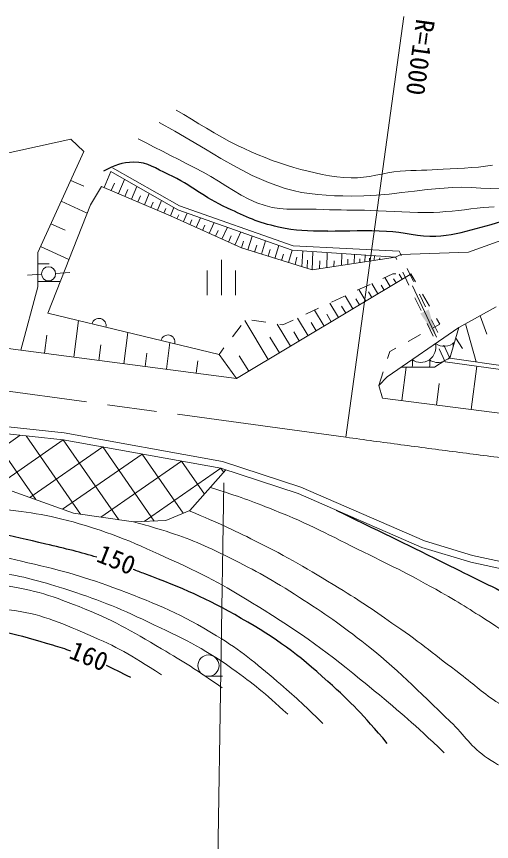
# Model space of a CAD drawing. Units: millimetres, scale not verified. Extents: x 40000 to 680000, y 20000 to 380000.
# Drawn here: x 95607 to 129164, y 262491 to 320766 of the extents above; entities that cross this region are included whole.
import ezdxf
from ezdxf.enums import TextEntityAlignment as Align

# ---------------------------------------------------------------- set-up
doc = ezdxf.new("R2010")
doc.units = ezdxf.units.MM
doc.header["$LTSCALE"] = 1000
doc.linetypes.add('CHAIN', pattern=[18.5, 12, -1.5, 3.5, -1.5])
for name, color, linetype, lineweight in [('M-BGD', 7, 'Continuous', 13), ('M-BMK', 2, 'CHAIN', 13), ('M-STR-HTXT', 7, 'Continuous', 13)]:
    doc.layers.add(name, color=color, linetype=linetype, lineweight=lineweight)
doc.styles.add('ＭＳ ゴシック', font='')
doc.styles.get('ＭＳ ゴシック').set_extended_font_data('MS Gothic')

# ---------------------------------------------------------------- blocks, each defined once
blk = doc.blocks.new('filled_arrow')
at = {"color": 0, "linetype": 'Continuous', "lineweight": -2}
blk.add_solid([(7.5, 1.25), (0, 0), (7.5, -1.25)], dxfattribs=at)

msp = doc.modelspace()

# ---------------------------------------------------------------- hatches: boundary and pattern name
at = {"layer": 'M-BGD'}
h = msp.add_hatch(dxfattribs=at)
h.set_pattern_fill('USER', color=256, style=0, pattern_type=2)
h.set_pattern_definition([(214.774, (110046, 288855), (1140.7, -1642.8), []), (304.774, (110046, 288855), (1642.8, 1140.7), [])])
h.paths.add_polyline_path([(110046, 288855), (98901, 290866), (92301, 291565), (93603, 289111), (95305, 287247), (99626, 285681), (103867, 285060), (106162, 285168), (107864, 285870), (110403, 288738)])

# ---------------------------------------------------------------- linework, layer by layer
for p, q in [((97118, 304098), (100365, 311230)), ((107128, 307390), (102390, 310085)), ((101794, 308682), (102272, 309807)), ((107003, 307117), (102272, 309807)), ((99435, 309187), (100353, 308770)), ((102298, 308468), (102525, 309001)), ((102802, 308254), (103230, 309262)), ((141403, 309190), (127536, 304108)), ((106483, 306689), (101604, 308763)), ((103262, 308058), (103465, 308536)), ((103722, 307863), (104105, 308764)), ((98767, 307720), (100602, 306884)), ((104182, 307667), (104363, 308091)), ((104643, 307472), (104981, 308267)), ((105563, 307080), (105856, 307769)), ((105103, 307276), (105260, 307647)), ((106023, 306885), (106158, 307203)), ((106483, 306689), (106731, 307271)), ((107003, 307117), (115082, 304263)), ((107128, 307390), (115144, 304559)), ((111491, 304415), (106475, 306693)), ((106483, 306689), (106490, 306705)), ((106938, 306482), (107067, 306766)), ((107394, 306276), (107669, 306881)), ((108304, 305862), (108615, 306547)), ((98038, 306118), (99039, 305663)), ((107849, 306069), (107995, 306392)), ((108759, 305656), (108924, 306018)), ((109215, 305449), (109562, 306213)), ((109670, 305242), (109852, 305644)), ((110125, 305035), (110508, 305879)), ((111036, 304622), (111455, 305544)), ((110581, 304829), (110781, 305270)), ((111491, 304415), (111641, 304900)), ((111950, 304273), (112256, 305261)), ((112905, 303978), (113199, 304928)), ((97309, 304517), (99310, 303606)), ((116488, 302870), (111491, 304415)), ((112428, 304126), (112578, 304610)), ((113383, 303830), (113527, 304296)), ((113861, 303683), (114143, 304595)), ((114816, 303387), (115086, 304260)), ((115082, 304263), (122386, 303775)), ((115144, 304559), (122638, 304198)), ((115772, 303092), (115834, 304213)), ((122748, 303947), (122638, 304198)), ((97118, 301663), (97118, 304098)), ((114339, 303535), (114477, 303982)), ((115294, 303240), (115423, 303756)), ((116488, 302870), (116536, 304166)), ((122386, 303775), (116488, 302870)), ((117524, 303029), (117563, 304098)), ((118557, 303188), (118588, 304029)), ((119004, 303256), (119018, 303625)), ((119451, 303325), (119475, 303970)), ((119852, 303387), (119862, 303650)), ((120216, 303442), (120233, 303919)), ((120548, 303493), (120555, 303684)), ((120876, 303544), (120888, 303875)), ((121260, 303603), (121264, 303718)), ((122386, 303775), (122748, 303947)), ((122467, 303607), (122386, 303775)), ((127536, 304108), (122748, 303947)), ((122787, 303864), (122748, 303947)), ((97118, 303299), (97906, 303299)), ((110082, 301073), (110082, 303573)), ((116137, 302979), (116158, 303561)), ((117013, 302951), (117033, 303498)), ((118032, 303107), (118047, 303515)), ((96375, 302495), (97373, 302559)), ((98371, 302622), (99369, 302685)), ((109082, 301073), (109082, 302823)), ((111082, 301073), (111082, 302823)), ((123415, 302544), (111160, 295191)), ((122858, 302210), (122638, 302576)), ((123325, 301800), (122896, 302703)), ((123646, 302057), (123217, 302961)), ((97118, 302039), (98693, 302039)), ((121143, 301181), (120708, 301906)), ((122000, 301695), (121619, 302330)), ((122429, 301953), (122252, 302247)), ((95909, 297200), (97118, 301663)), ((119674, 301425), (120581, 301847)), ((120285, 300666), (119796, 301482)), ((120714, 300923), (120483, 301309)), ((121571, 301438), (121367, 301778)), ((125290, 298121), (123572, 301733)), ((117861, 300582), (118768, 301004)), ((119373, 300119), (118826, 301031)), ((119829, 300393), (119570, 300825)), ((124184, 299994), (123755, 300897)), ((124505, 300251), (124075, 301154)), ((124790, 300297), (124292, 301164)), ((116047, 299739), (116954, 300160)), ((118354, 299507), (117742, 300527)), ((118864, 299813), (118574, 300296)), ((126851, 298796), (129491, 300251)), ((109921, 296898), (97814, 299807)), ((117335, 298896), (116658, 300023)), ((117844, 299202), (117522, 299738)), ((128363, 299629), (128838, 298334)), ((99652, 296707), (99991, 299284)), ((113391, 296530), (111735, 299290)), ((112243, 299325), (113230, 299168)), ((114962, 297472), (114020, 299042)), ((116208, 298220), (115460, 299465)), ((116771, 298558), (116415, 299151)), ((125043, 298188), (124613, 299091)), ((125363, 298445), (124934, 299348)), ((127322, 299056), (128074, 296373)), ((82809, 298845), (95909, 297200)), ((103181, 296242), (103472, 298448)), ((110867, 298146), (111472, 298943)), ((115585, 297846), (115191, 298502)), ((126851, 298796), (121790, 295317)), ((126851, 298796), (126222, 296639)), ((97590, 296978), (97760, 298267)), ((114177, 297001), (113508, 298115)), ((123280, 297816), (124158, 298295)), ((126633, 298049), (127107, 297315)), ((101416, 296474), (101562, 297577)), ((106202, 295844), (106451, 297732)), ((109921, 296898), (110263, 297350)), ((125901, 296381), (125472, 297285)), ((126222, 296639), (125793, 297542)), ((95909, 297200), (111160, 295191)), ((104692, 296043), (104816, 296987)), ((109921, 296898), (111160, 295191)), ((112011, 295702), (111349, 296805)), ((125861, 296467), (126222, 296639)), ((140869, 294542), (126222, 296639)), ((108308, 295566), (108425, 296444)), ((125861, 296467), (125140, 295987)), ((140826, 294245), (125901, 296381)), ((127721, 293001), (128118, 296064)), ((121212, 294707), (121518, 295660)), ((125140, 295987), (122779, 295997)), ((122821, 293635), (123126, 295996)), ((121790, 295317), (121212, 294707)), ((121212, 294707), (121456, 293812)), ((125271, 293318), (125469, 294850)), ((121456, 293812), (142344, 291110)), ((107864, 285870), (110403, 288738)), ((95305, 287247), (99626, 285681)), ((99626, 285681), (103867, 285060)), ((106162, 285168), (107864, 285870)), ((103867, 285060), (106162, 285168)), ((109169, 274165), (110169, 274165))]:
    msp.add_line(p, q, dxfattribs=at)
for points in [[(106894, 314160), (107432, 313843), (107967, 313519), (108500, 313193), (109034, 312868), (109570, 312548), (110112, 312238), (110660, 311940), (111218, 311660), (111702, 311432), (112190, 311211), (112682, 311000), (113178, 310797), (113679, 310606), (114183, 310426), (114691, 310259), (115204, 310106), (115701, 309968), (116202, 309836), (116705, 309714), (117211, 309605), (117720, 309513), (118230, 309439), (118743, 309388), (119257, 309363), (119691, 309372), (120122, 309411), (120552, 309474), (120982, 309550), (121411, 309633), (121840, 309714), (122271, 309784), (122703, 309836), (123082, 309865), (123462, 309885), (123842, 309899), (124222, 309910), (124603, 309920), (124983, 309932), (125363, 309948), (125743, 309971), (126243, 310003), (126745, 310030), (127247, 310057), (127749, 310090), (128249, 310133), (128746, 310191), (129240, 310271)], [(129730, 308587), (129068, 308609), (128405, 308645), (127741, 308680), (127078, 308699), (126418, 308687), (125522, 308626), (124627, 308538), (123733, 308434), (122839, 308326), (121945, 308225), (121050, 308142), (120155, 308090), (119257, 308079), (118669, 308091), (118079, 308109), (117489, 308140), (116901, 308186), (116315, 308253), (115735, 308345), (115161, 308466), (114596, 308620), (113414, 309040), (112268, 309546), (111149, 310119), (110050, 310738), (108961, 311384), (107875, 312036), (106783, 312675), (105678, 313281)], [(75085, 302242), (74737, 303402), (76302, 306127), (78274, 307345), (85000, 308736), (90972, 310244), (99437, 312099), (100365, 311230)], [(104192, 312133), (104766, 311838), (105341, 311544), (105917, 311250), (106492, 310956), (107066, 310661), (107640, 310365), (108214, 310068), (108786, 309768), (109331, 309463), (109868, 309137), (110400, 308801), (110934, 308468), (111473, 308149), (112024, 307858), (112590, 307605), (113177, 307404), (113678, 307286), (114186, 307210), (114700, 307167), (115218, 307148), (115739, 307145), (116260, 307147), (116780, 307147), (117298, 307134), (117712, 307118), (118125, 307107), (118539, 307099), (118953, 307093), (119367, 307087), (119781, 307082), (120195, 307075), (120608, 307066), (121166, 307047), (121723, 307022), (122281, 306994), (122838, 306966), (123395, 306942), (123953, 306926), (124510, 306921), (125067, 306931), (125508, 306952), (125948, 306983), (126387, 307023), (126826, 307069), (127264, 307119), (127703, 307171), (128141, 307221), (128580, 307269), (128970, 307303), (129361, 307330)], [(97814, 299807), (100829, 307461), (101604, 308763)], [(121488, 302269), (122188, 302595), (122416, 302585)], [(123794, 302031), (123477, 302582), (123415, 302544)], [(114218, 299011), (114415, 298979), (115141, 299317)], [(125036, 298774), (125515, 299035), (125288, 299429)], [(121823, 296612), (121982, 297108), (122402, 297338)], [(134075, 281344), (127830, 282696), (124424, 283731), (115688, 287531), (110169, 289341), (98972, 291361), (92358, 292062), (85339, 292945), (77799, 291629), (72843, 291802), (67505, 292386)], [(67400, 291894), (72807, 291303), (77834, 291128), (85351, 292439), (92301, 291565), (98901, 290866), (110046, 288855), (115510, 287063), (124251, 283261), (127704, 282212), (133986, 280852)]]:
    msp.add_lwpolyline(points, dxfattribs=at)
at = {"layer": 'M-BGD', "lineweight": 25}
msp.add_lwpolyline([(117602, 305614), (118122, 305617), (118641, 305624), (119161, 305633), (119680, 305641), (120200, 305646), (120719, 305645), (121238, 305635), (121757, 305614), (122193, 305578), (122628, 305523), (123062, 305456), (123496, 305387), (123930, 305322), (124365, 305271), (124800, 305242), (125236, 305242), (125596, 305266), (125954, 305309), (126311, 305366), (126666, 305435), (127020, 305514), (127373, 305600), (127724, 305691), (128073, 305782), (129140, 306081), (130198, 306408)], dxfattribs=at)
at = {"layer": 'M-BGD'}
for centre, radius in [((97872, 302590), 500), ((109169, 274915), 750)]:
    msp.add_circle(centre, radius, dxfattribs=at)
for centre, radius, start, end in [((101437, 298937), 500, 346.4911, 166.4911), ((106298, 297769), 500, 346.4911, 166.4911), ((124172, 297397), 1064, 234.52538, 14.49308), ((125821, 298530), 1064, 234.52525, 312.99954), ((125393, 297387), 1064, 2.9535, 14.49321), ((127041, 298520), 1064, 234.52513, 239.60496), ((125393, 297387), 1064, 309.67076, 324.53925), ((122524, 296264), 1064, 345.29281, 14.49295), ((123745, 296254), 1064, 345.5635, 14.49321), ((125393, 297387), 1064, 234.52513, 288.00986)]:
    msp.add_arc(centre, radius, start, end, dxfattribs=at)
at = {"layer": 'M-BGD', "lineweight": 25}
for points, knots in [([(117602, 305614), (116027, 305603), (115447, 305613), (114107, 305895), (112641, 306203), (111876, 306610), (110512, 307229), (108803, 308004), (108044, 308827), (106337, 309606), (105418, 310026), (104912, 310487), (103902, 310476), (103028, 310466), (102569, 310261), (101757, 309838)], [0, 0, 0, 0, 1, 1, 1, 2, 2, 2, 3, 3, 3, 4, 4, 4, 5, 5, 5, 5]), ([(118183, 285900), (122098, 283992), (123086, 283514), (126220, 281968), (128117, 281032), (129180, 280508), (131073, 279563), (133006, 278598), (133908, 277560), (136013, 277071), (137577, 276708), (138520, 276872), (140122, 276984), (142083, 277121), (143153, 277459), (145106, 277683), (146825, 277881), (147793, 277954), (149521, 278033), (151944, 278144), (153312, 278309), (155729, 278121), (158766, 277884), (160433, 277429), (163423, 276853), (165864, 276382), (166666, 276209), (169646, 275528)], [0, 0, 0, 0, 1, 1, 1, 2, 2, 2, 3, 3, 3, 4, 4, 4, 5, 5, 5, 6, 6, 6, 7, 7, 7, 8, 8, 8, 9, 9, 9, 9]), ([(101281, 282570), (100191, 282897), (99092, 283173), (97673, 283498), (95043, 284099), (93550, 284603), (90853, 284591), (88022, 284578), (86394, 284354), (83683, 283542), (81393, 282855), (80183, 282172), (78175, 280875), (76519, 279805), (75916, 279310), (74196, 277771)], [0, 0, 0, 0, 1, 1, 1, 2, 2, 2, 3, 3, 3, 4, 4, 4, 5, 5, 5, 5]), ([(121805, 269421), (119982, 271547), (119366, 272208), (117608, 273793), (115411, 275773), (114047, 276769), (111487, 278252), (108949, 279722), (107410, 280356), (104667, 281399), (104381, 281508), (104108, 281611), (103844, 281707)], [0, 0, 0, 0, 1, 1, 1, 2, 2, 2, 3, 3, 3, 4, 4, 4, 4]), ([(87093, 276765), (88998, 277298), (89762, 277422), (91508, 277509), (94138, 277639), (95632, 277130), (98153, 276372), (98634, 276227), (99051, 276096), (99433, 275966)], [0, 0, 0, 0, 1, 1, 1, 2, 2, 2, 3, 3, 3, 3])]:
    msp.add_open_spline(points, degree=3, knots=knots, dxfattribs=at)
at = {"layer": 'M-BGD'}
for points, knots in [([(109307, 287500), (111457, 286811), (112070, 286587), (113804, 285902), (116348, 284898), (117692, 284141), (120143, 282929), (122300, 281864), (123518, 281279), (125608, 280088), (127053, 279264), (127836, 278756), (129236, 277858), (130493, 277054), (131106, 276451), (132428, 275760), (133316, 275296), (133795, 274885), (134789, 274754), (136563, 274521), (137556, 275133), (139335, 275323), (141672, 275571), (142984, 275679), (145324, 275891), (148345, 276165), (150032, 276416), (153062, 276547), (153916, 276583), (154396, 276527), (155248, 276459), (158344, 276214), (160039, 275723), (163089, 275138), (164974, 274776), (166011, 274479), (167883, 274055), (169386, 273714), (170191, 273269), (171730, 273181), (174566, 273017), (176148, 273554), (178987, 273661), (181205, 273745), (182453, 273737), (184670, 273618), (187465, 273467), (189019, 273224), (191796, 272874), (194880, 272486), (196579, 272064), (199665, 271694), (201691, 271451), (202827, 271244), (204868, 271213), (206970, 271181), (208153, 271257), (210245, 271476), (212515, 271713), (213753, 272093), (216015, 272394), (218092, 272670), (219258, 272831), (221349, 272962), (223343, 273087), (224466, 273085), (226464, 273049), (228790, 273008), (230090, 272876), (232409, 272700), (234309, 272555), (235380, 272513), (237262, 272219), (239828, 271818), (241276, 271531), (243732, 270689), (245539, 270069), (246672, 269836), (248191, 268678), (249188, 267918), (249593, 267531), (250493, 266441)], [0, 0, 0, 0, 1, 1, 1, 2, 2, 2, 3, 3, 3, 4, 4, 4, 5, 5, 5, 6, 6, 6, 7, 7, 7, 8, 8, 8, 9, 9, 9, 10, 10, 10, 11, 11, 11, 12, 12, 12, 13, 13, 13, 14, 14, 14, 15, 15, 15, 16, 16, 16, 17, 17, 17, 18, 18, 18, 19, 19, 19, 20, 20, 20, 21, 21, 21, 22, 22, 22, 23, 23, 23, 24, 24, 24, 25, 25, 25, 26, 26, 26, 27, 27, 27, 27]), ([(71005, 278295), (72042, 279608), (72423, 280083), (73541, 281006), (74688, 281954), (75468, 282308), (76776, 283017), (78314, 283851), (79186, 284329), (80841, 284897), (82292, 285394), (83174, 285441), (84689, 285684), (86504, 285975), (87530, 286120), (89366, 286208), (91141, 286294), (92147, 286230), (93913, 286033), (96326, 285764), (97702, 285620), (100033, 284940), (102873, 284112), (104384, 283378), (107072, 282143), (109516, 281019), (110823, 280245), (113105, 278820), (116298, 276827), (117986, 275535), (120886, 273137), (122872, 271495), (123550, 270904), (125827, 268765)], [0, 0, 0, 0, 1, 1, 1, 2, 2, 2, 3, 3, 3, 4, 4, 4, 5, 5, 5, 6, 6, 6, 7, 7, 7, 8, 8, 8, 9, 9, 9, 10, 10, 10, 11, 11, 11, 11]), ([(107816, 285850), (110063, 284898), (110695, 284610), (112493, 283716), (114862, 282539), (116131, 281763), (118395, 280394), (120007, 279418), (120869, 278803), (122417, 277727), (124239, 276460), (125191, 275654), (126963, 274317), (128024, 273517), (128543, 272961), (129674, 272262), (130531, 271733), (130997, 271296), (131991, 271126), (133565, 270855), (134488, 271258), (136056, 271563), (138007, 271942), (139002, 272535), (140909, 273093), (142913, 273680), (144023, 274068), (146068, 274492), (147789, 274849), (148769, 275070), (150527, 275104), (152549, 275144), (153684, 274957), (155685, 274667), (158635, 274239), (160247, 273764), (163161, 273137), (165830, 272562), (167279, 271997), (169981, 271607), (171253, 271423), (171978, 271261), (173260, 271344), (175260, 271475), (176340, 271902), (178331, 272131), (180013, 272325), (180967, 272399), (182659, 272350), (185166, 272277), (186550, 271939), (189042, 271650), (191964, 271312), (193601, 271121), (196517, 270732), (198176, 270511), (199095, 270305), (200758, 270120), (202324, 269946), (203206, 269744), (204780, 269814), (207215, 269922), (208529, 270452), (210944, 270776), (213208, 271080), (214482, 271203), (216759, 271388), (219196, 271586), (220565, 271691), (223010, 271738), (225418, 271784), (226772, 271775), (229174, 271607), (231765, 271425), (233217, 271265), (235776, 270820), (238391, 270365), (239863, 270054), (242377, 269202), (243864, 268699), (244823, 268595), (246093, 267672), (246797, 267160), (247095, 266916), (247754, 266186)], [0, 0, 0, 0, 1, 1, 1, 2, 2, 2, 3, 3, 3, 4, 4, 4, 5, 5, 5, 6, 6, 6, 7, 7, 7, 8, 8, 8, 9, 9, 9, 10, 10, 10, 11, 11, 11, 12, 12, 12, 13, 13, 13, 14, 14, 14, 15, 15, 15, 16, 16, 16, 17, 17, 17, 18, 18, 18, 19, 19, 19, 20, 20, 20, 21, 21, 21, 22, 22, 22, 23, 23, 23, 24, 24, 24, 25, 25, 25, 26, 26, 26, 27, 27, 27, 28, 28, 28, 28]), ([(103879, 285060), (104816, 284829), (105085, 284741), (105848, 284503), (107640, 283946), (108624, 283542), (110307, 282711), (112288, 281733), (113383, 281143), (115247, 279957), (117161, 278738), (118221, 278028), (120012, 276634), (122617, 274608), (123868, 273220), (126264, 270951), (127307, 269963), (127694, 269173), (128887, 268372), (129574, 267910), (130029, 267652), (130854, 267585), (132176, 267477), (132911, 267889), (134177, 268284), (136197, 268916), (137169, 269684), (139117, 270514), (140992, 271313), (142032, 271802), (143969, 272437), (145728, 273014), (146717, 273437), (148560, 273618), (150705, 273828), (151923, 273484), (154068, 273268), (156279, 273045), (157520, 272912), (159707, 272525), (162245, 272076), (163644, 271700), (166134, 271038), (167945, 270557), (168863, 269859), (170724, 269639), (172625, 269415), (173711, 269691), (175621, 269814), (177642, 269944), (178756, 270244), (180779, 270339), (183918, 270486), (185684, 270349), (188823, 270208), (191149, 270103), (192453, 270016), (194769, 269771), (196241, 269614), (197077, 269579), (198528, 269290), (199536, 269089), (200043, 268707), (201064, 268590), (202831, 268388), (203843, 268620), (205611, 268809), (208408, 269107), (209909, 269715), (212693, 270120), (215390, 270513), (216919, 270670), (219644, 270732), (222976, 270808), (224850, 270644), (228169, 270339), (231310, 270050), (233110, 270015), (236169, 269246), (238510, 268657), (239917, 268450), (242027, 267279), (243191, 266633), (243661, 266350), (244869, 265399)], [0, 0, 0, 0, 1, 1, 1, 2, 2, 2, 3, 3, 3, 4, 4, 4, 5, 5, 5, 6, 6, 6, 7, 7, 7, 8, 8, 8, 9, 9, 9, 10, 10, 10, 11, 11, 11, 12, 12, 12, 13, 13, 13, 14, 14, 14, 15, 15, 15, 16, 16, 16, 17, 17, 17, 18, 18, 18, 19, 19, 19, 20, 20, 20, 21, 21, 21, 22, 22, 22, 23, 23, 23, 24, 24, 24, 25, 25, 25, 26, 26, 26, 27, 27, 27, 28, 28, 28, 28]), ([(77344, 277989), (78704, 279187), (79197, 279590), (80535, 280394), (82096, 281331), (83066, 281742), (84820, 282230), (86886, 282805), (88096, 283118), (90241, 283104), (92675, 283089), (94031, 282727), (96405, 282186), (98975, 281600), (100406, 281189), (102875, 280263), (105650, 279221), (107206, 278567), (109739, 277028), (111530, 275938), (112423, 275148), (114023, 273793), (115332, 272683), (115771, 272273), (117258, 270820)], [0, 0, 0, 0, 1, 1, 1, 2, 2, 2, 3, 3, 3, 4, 4, 4, 5, 5, 5, 6, 6, 6, 7, 7, 7, 8, 8, 8, 8]), ([(114766, 271476), (113040, 273070), (112454, 273558), (110831, 274711), (108682, 276238), (107314, 276862), (104930, 277989), (102656, 279064), (101338, 279591), (98940, 280350), (97164, 280913), (96151, 281222), (94306, 281487), (92239, 281783), (91058, 281999), (88973, 281880), (87395, 281791), (86503, 281611), (84995, 281137), (83610, 280702), (82917, 280221), (81672, 279476), (80628, 278851), (80264, 278596), (79093, 277727)], [0, 0, 0, 0, 1, 1, 1, 2, 2, 2, 3, 3, 3, 4, 4, 4, 5, 5, 5, 6, 6, 6, 7, 7, 7, 8, 8, 8, 8]), ([(82590, 277946), (84149, 278880), (84705, 279199), (86175, 279738), (87769, 280323), (88730, 280490), (90415, 280700), (91907, 280885), (92774, 280862), (94263, 280656), (96577, 280336), (97859, 279937), (100033, 279082), (102407, 278150), (103649, 277403), (105848, 276110), (107562, 275101), (108148, 274721), (110132, 273355)], [0, 0, 0, 0, 1, 1, 1, 2, 2, 2, 3, 3, 3, 4, 4, 4, 5, 5, 5, 6, 6, 6, 6]), ([(105848, 274273), (103545, 275726), (102778, 276212), (100645, 277115), (98537, 278008), (97322, 278584), (95050, 278864), (93149, 279098), (92044, 278907), (90153, 278601), (88173, 278281), (87415, 277998), (85213, 277203)], [0, 0, 0, 0, 1, 1, 1, 2, 2, 2, 3, 3, 3, 4, 4, 4, 4])]:
    msp.add_open_spline(points, degree=3, knots=knots, dxfattribs=at)
at = {"layer": 'M-BGD', "lineweight": 25}
msp.add_open_spline([(101932, 274945), (102428, 274711), (102983, 274436), (103662, 274099)], degree=3, dxfattribs=at)
at = {"layer": 'M-BMK'}
msp.add_line((118880, 291046), (81574, 296141), dxfattribs=at)
msp.add_arc((248751, 1235060), 952906, 262.1668, 265.94235, dxfattribs=at)
at = {"layer": 'M-STR-HTXT'}
for p, q in [((118880, 291046), (122969, 320766)), ((110251, 287816), (109637, 248014))]:
    msp.add_line(p, q, dxfattribs=at)

# ---------------------------------------------------------------- block references
at = {"layer": 'M-BGD', "xscale": 267, "yscale": 267, "rotation": 115.4}
msp.add_blockref('filled_arrow', (125290, 298121), dxfattribs=at)

# ---------------------------------------------------------------- texts
at = {"layer": 'M-BGD', "style": 'ＭＳ ゴシック'}
for s, rotation, p in [('150', 338.039, (102275, 281426)), ('160', 338.477, (100348, 274607))]:
    msp.add_text(s, height=1320, rotation=rotation, dxfattribs=at).set_placement(p, align=Align.BOTTOM_CENTER)
at = {"layer": 'M-STR-HTXT', "style": 'ＭＳ ゴシック'}
msp.add_text('R=1000', height=1320, rotation=262.167, dxfattribs=at).set_placement((123464, 320697), align=Align.BOTTOM_LEFT)

doc.saveas('drawing.dxf')
